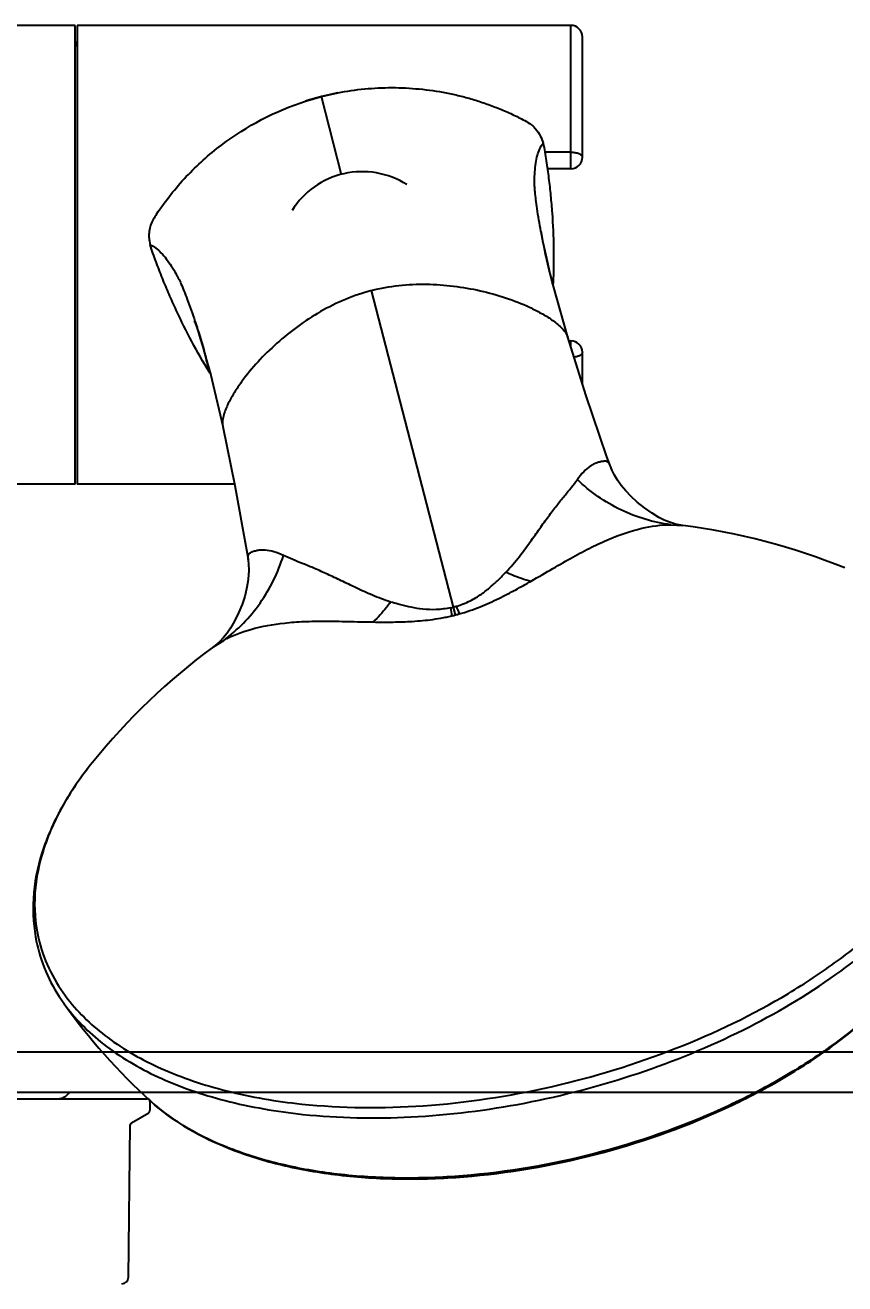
# Model space of a CAD drawing. Extents: x 11391 to 14551, y -233 to 2082.
# Drawn here: x 12427.7 to 12499.2, y 1710.7 to 1820.5 of the extents above; entities that cross this region are included whole.
import ezdxf

# ---------------------------------------------------------------- set-up
doc = ezdxf.new("R2010")
doc.units = 0
doc.header["$LTSCALE"] = 10
doc.header["$MEASUREMENT"] = 0
doc.header["$PDMODE"] = 3
doc.header["$PDSIZE"] = -10
doc.layers.get('0').update_dxf_attribs({"linetype": 'CONTINUOUS'})
doc.layers.get('DEFPOINTS').update_dxf_attribs({"linetype": 'CONTINUOUS'})
doc.layers.add('DEF_LAYER_ASSEM_MEMBER', color=7, linetype='CONTINUOUS')
doc.styles.add('Daelim Dimension', font='')
doc.styles.get('Daelim Dimension').set_extended_font_data('나눔고딕')
doc.dimstyles.new('DEFAULT', dxfattribs={"dimscale": 2, "dimtxt": 2, "dimasz": 2, "dimexe": 0, "dimexo": 2, "dimgap": 1, "dimtad": 1, "dimdec": 1, "dimzin": 9, "dimdsep": 46, "dimtxsty": 'Daelim Dimension', "dimcen": 0.5, "dimclrd": 252, "dimclre": 252, "dimclrt": 3, "dimadec": 1, "dimazin": 0, "dimtfac": 1, "dimtdec": 1, "dimtix": 1, "dimtmove": 0, "dimatfit": 3, "dimfxl": 1, "dimtolj": 1, "dimtzin": 1, "dimlwd": 9, "dimlwe": 9, "dimarcsym": 0})

# ---------------------------------------------------------------- blocks, each defined once
blk = doc.blocks.new('*D23')
at = {"color": 5, "lineweight": 9, "ltscale": 0.5, "transparency": 16777216}
for p, q in [((12622.44, 1860.44), (12821.05, 1860.44)), ((12819.05, 1852.44), (12819.05, 1346.9)), ((12412.29, 1338.9), (12821.05, 1338.9))]:
    blk.add_line(p, q, dxfattribs=at)
at = {"color": 5, "ltscale": 0.5, "transparency": 16777216}
for points in [[(12817.72, 1852.44), (12820.38, 1852.44), (12819.05, 1860.44)], [(12817.72, 1346.9), (12820.38, 1346.9), (12819.05, 1338.9)]]:
    blk.add_solid(points, dxfattribs=at)
at = {"layer": 'DEFPOINTS', "color": 0, "ltscale": 0.5, "transparency": 16777216}
for p in [(12618.44, 1860.44), (12408.29, 1338.9), (12819.05, 1338.9)]:
    blk.add_point(p, dxfattribs=at)
at = {"color": 7, "ltscale": 0.5, "transparency": 16777216, "insert": (12806.16, 1599.67), "char_height": 20, "attachment_point": 5, "rotation": 90, "style": 'Daelim Dimension'}
blk.add_mtext('\\A1;522', dxfattribs=at)

msp = doc.modelspace()

# ---------------------------------------------------------------- linework, layer by layer
at = {"color": 7, "linetype": 'Continuous'}
for p, q in [((12432.09, 1820.44), (12412.29, 1820.44)), ((12432.09, 1780.44), (12432.09, 1820.44)), ((12432.29, 1820.44), (12432.29, 1780.44)), ((12475.29, 1820.44), (12432.29, 1820.44)), ((12476.29, 1808.94), (12476.29, 1819.44)), ((12432.09, 1818.99), (12432.29, 1818.58)), ((12452.16, 1813.83), (12453.56, 1814.24)), ((12453.56, 1814.24), (12454.98, 1814.56)), ((12453.56, 1814.24), (12453.56, 1814.24)), ((12475.29, 1807.94), (12473.23, 1807.94)), ((12473.73, 1797.83), (12473.74, 1797.96)), ((12475.02, 1793.26), (12473.74, 1797.79)), ((12473.75, 1797.77), (12473.74, 1797.79)), ((12475.02, 1793.26), (12475.02, 1793.25)), ((12475.12, 1792.94), (12475.29, 1792.94)), ((12476.29, 1789.22), (12476.29, 1791.94)), ((12443.8, 1790.21), (12443.86, 1790.1)), ((12443.88, 1790.05), (12444.96, 1785.49)), ((12444.96, 1785.49), (12444.96, 1785.48)), ((12478.73, 1782.01), (12478.7, 1782.08)), ((12432.09, 1780.44), (12417.79, 1780.44)), ((12445.99, 1780.44), (12432.29, 1780.44)), ((12484.42, 1776.96), (12483.89, 1777.12)), ((12485.05, 1776.84), (12484.42, 1776.96)), ((12485.05, 1776.84), (12485.05, 1776.84)), ((12447.02, 1774.72), (12447.16, 1773.9)), ((12447.15, 1773.92), (12447.17, 1773.84)), ((12444.64, 1766.67), (12444.14, 1766.26)), ((12445.02, 1767.07), (12444.64, 1766.67)), ((12444.14, 1766.26), (12444.15, 1766.26)), ((12438.68, 1726.65), (12438.67, 1726.66))]:
    msp.add_line(p, q, dxfattribs=at)
at = {"color": 9, "linetype": 'Continuous'}
for p, q in [((12475.29, 1807.94), (12475.29, 1820.44)), ((12455.32, 1807.4), (12453.56, 1814.24)), ((12475.29, 1809.39), (12473.01, 1809.39)), ((12472.69, 1802.44), (12472.68, 1802.5)), ((12465.07, 1769.73), (12457.93, 1797.33)), ((12473.72, 1797.88), (12473.7, 1797.95)), ((12473.74, 1797.79), (12473.72, 1797.88)), ((12473.74, 1797.96), (12473.73, 1797.84)), ((12473.74, 1797.96), (12473.74, 1797.96)), ((12442.54, 1794.65), (12442.56, 1794.59)), ((12475.29, 1792.39), (12475.29, 1792.94)), ((12443.46, 1791.6), (12443.48, 1791.54)), ((12443.8, 1790.21), (12443.8, 1790.21)), ((12443.83, 1790.22), (12443.88, 1790.06)), ((12443.88, 1790.06), (12443.88, 1790.05)), ((12483.99, 1776.91), (12485.05, 1776.84)), ((12465.24, 1769.05), (12465.07, 1769.73)), ((12444.15, 1766.26), (12445.04, 1766.83)), ((12433.6, 1756.18), (12433.6, 1756.18)), ((12431.1, 1735.2), (12431.12, 1735.18))]:
    msp.add_line(p, q, dxfattribs=at)
at = {"color": 7, "linetype": 'Continuous'}
for points in [[(12453.56, 1814.24), (12453.16, 1814.13), (12452.32, 1813.88), (12452.16, 1813.83)], [(12454.98, 1814.56), (12454.85, 1814.53), (12453.97, 1814.34), (12453.56, 1814.24)], [(12473.75, 1797.77), (12473.5, 1798.78), (12473.24, 1799.86), (12473.04, 1800.77), (12472.89, 1801.5), (12472.8, 1802.04), (12472.74, 1802.37), (12472.73, 1802.45)], [(12442.52, 1794.58), (12442.5, 1794.62), (12442.55, 1794.5), (12442.66, 1794.2), (12442.81, 1793.75), (12443, 1793.15), (12443.22, 1792.42), (12443.47, 1791.55), (12443.74, 1790.56), (12443.88, 1790.04)], [(12478.71, 1782.06), (12478.43, 1782.84), (12476.6, 1788.24), (12475.02, 1793.25)], [(12444.96, 1785.48), (12446.01, 1780.33), (12447.02, 1774.72)], [(12483.89, 1777.12), (12483.42, 1777.32), (12482.96, 1777.55), (12482.36, 1777.91), (12481.7, 1778.37), (12481.07, 1778.87), (12480.53, 1779.37), (12480.07, 1779.86), (12479.68, 1780.33), (12479.36, 1780.78), (12479.1, 1781.23), (12478.88, 1781.65), (12478.73, 1782.01)], [(12447.17, 1773.84), (12447.21, 1773.45), (12447.23, 1772.98), (12447.21, 1772.47), (12447.15, 1771.92), (12447.04, 1771.31), (12446.87, 1770.66), (12446.64, 1769.96), (12446.34, 1769.22), (12445.98, 1768.5), (12445.63, 1767.9), (12445.34, 1767.47), (12445.02, 1767.07)]]:
    msp.add_lwpolyline(points, dxfattribs=at)
for centre, radius, start, end in [((12475.29, 1819.44), 1, 0, 90), ((12475.29, 1808.94), 1, 270, 0), ((12441.37, 1802.09), 2.84, 183.2659, 195.8006), ((12475.29, 1791.94), 1, 0, 90), ((12477.8, 1720.51), 56.8, 67.9133, 82.6689), ((12477.8, 1720.51), 56.8, 126.3381, 141.0926), ((12442.14, 1743.36), 13.7, 192.026, 192.9034), ((12474.52, 1766.06), 53.27, 215.3789, 227.6971)]:
    msp.add_arc(centre, radius, start, end, dxfattribs=at)
at = {"color": 9, "linetype": 'Continuous'}
for centre, radius, start, end in [((12555.36, 1818.89), 84.3, 193.7373, 194.384), ((12365.88, 1769.92), 80.55, 15.1258, 15.5687), ((12362.44, 1768.99), 84.12, 14.6209, 15.1272), ((12406.53, 1767.35), 43.72, 31.3694, 31.5201), ((12457.07, 1784.57), 17.23, 313.7287, 316.8529), ((12507.53, 1785.1), 44.91, 199.9113, 200.8212), ((12462.18, 1781.2), 11.83, 282.8843, 284.118), ((12420.5, 1762.58), 44.89, 8.1857, 9.0925), ((12459.63, 1790.26), 21.94, 284.8317, 285.6864)]:
    msp.add_arc(centre, radius, start, end, dxfattribs=at)
at = {"color": 7, "linetype": 'Continuous'}
for points, knots in [([(12454.98, 1814.56), (12456.53, 1814.86), (12458.91, 1815.09), (12462.08, 1814.93), (12464.04, 1814.65), (12465.58, 1814.31), (12466.72, 1814.01), (12467.85, 1813.64), (12468.96, 1813.22), (12469.88, 1812.83), (12470.6, 1812.49), (12471.14, 1812.21), (12471.62, 1811.96), (12471.97, 1811.68), (12472.31, 1811.34), (12472.64, 1810.84), (12472.81, 1810.39), (12472.87, 1810.17)], [0, 0, 0, 0, 0.244908, 0.367403, 0.489423, 0.550276, 0.611156, 0.672215, 0.733567, 0.795157, 0.826016, 0.856941, 0.89034, 0.908676, 0.92699, 0.963912, 1, 1, 1, 1]), ([(12439.2, 1803.99), (12439.58, 1804.57), (12440.4, 1805.7), (12442.21, 1807.79), (12445.8, 1811.02), (12449.54, 1812.98), (12452.16, 1813.83)], [0, 0, 0, 0, 0.126142, 0.251885, 0.501258, 1, 1, 1, 1]), ([(12472.87, 1810.17), (12472.99, 1809.66), (12473.14, 1808.64), (12473.36, 1807.12), (12473.53, 1805.6), (12473.7, 1803.57), (12473.81, 1801.02), (12473.78, 1798.98), (12473.74, 1797.96)], [0, 0, 0, 0, 0.127315, 0.252019, 0.376603, 0.501113, 0.750148, 1, 1, 1, 1]), ([(12460.99, 1806.57), (12460.2, 1807.07), (12458.38, 1807.76), (12455.48, 1807.7), (12452.84, 1806.51), (12451.5, 1805.11), (12451, 1804.31)], [0, 0, 0, 0, 0.249965, 0.500086, 0.74995, 1, 1, 1, 1]), ([(12439.2, 1803.99), (12439.1, 1803.84), (12438.89, 1803.53), (12438.66, 1803.02), (12438.54, 1802.48), (12438.52, 1802.11), (12438.53, 1801.93)], [0, 0, 0, 0, 0.250091, 0.499714, 0.750079, 1, 1, 1, 1]), ([(12443.8, 1790.21), (12443.26, 1791.08), (12442.25, 1792.85), (12441.11, 1795.14), (12440.28, 1797), (12439.69, 1798.41), (12439.14, 1799.85), (12438.78, 1800.81), (12438.64, 1801.31)], [0, 0, 0, 0, 0.249852, 0.498886, 0.623397, 0.74798, 0.872684, 1, 1, 1, 1]), ([(12433.6, 1756.18), (12432.61, 1754.95), (12430.88, 1752.45), (12429.09, 1748.44), (12428.29, 1744.41), (12428.48, 1741.75), (12428.74, 1740.5)], [0, 0, 0, 0, 0.279107, 0.535186, 0.772984, 1, 1, 1, 1]), ([(12438.68, 1726.65), (12440.69, 1724.83), (12444.52, 1722.7), (12450.2, 1720.97), (12455.14, 1720.12), (12460.45, 1719.79), (12467.97, 1720.06), (12477.49, 1721.7), (12486.62, 1724.88), (12493.33, 1728.29), (12497.81, 1731.15), (12501.72, 1734.29), (12505.84, 1738.56), (12508.16, 1742.28), (12509.04, 1744.85)], [0, 0, 0, 0, 0.100963, 0.158535, 0.220619, 0.286693, 0.355969, 0.500001, 0.644032, 0.713308, 0.779381, 0.841466, 0.899037, 1, 1, 1, 1]), ([(12428.79, 1740.3), (12429, 1739.39), (12429.6, 1737.6), (12430.55, 1735.97), (12431.1, 1735.2)], [0, 0, 0, 0, 0.49517, 1, 1, 1, 1])]:
    msp.add_open_spline(points, degree=3, knots=knots, dxfattribs=at)
at = {"color": 9, "linetype": 'Continuous'}
for points, knots in [([(12472.68, 1802.5), (12472.56, 1803.15), (12472.4, 1804.07), (12472.25, 1805.21), (12472.17, 1805.87), (12472.13, 1806.41), (12472.12, 1807), (12472.15, 1807.66), (12472.23, 1808.41), (12472.39, 1809.26), (12472.63, 1809.86), (12472.87, 1810.17)], [0, 0, 0, 0, 0.254498, 0.355673, 0.440424, 0.509416, 0.565157, 0.664819, 0.761191, 0.851499, 1, 1, 1, 1]), ([(12475.29, 1809.39), (12475.42, 1809.39), (12475.66, 1809.37), (12475.94, 1809.29), (12476.12, 1809.2), (12476.21, 1809.12), (12476.27, 1809.04), (12476.29, 1808.97), (12476.29, 1808.94)], [0, 0, 0, 0, 0.326801, 0.614785, 0.73526, 0.837745, 0.924017, 1, 1, 1, 1]), ([(12473.47, 1798.87), (12473.39, 1799.2), (12473.11, 1800.38), (12472.86, 1801.58), (12472.69, 1802.44)], [0, 0, 0, 0, 0.276485, 1, 1, 1, 1]), ([(12438.64, 1801.31), (12438.99, 1801.16), (12439.49, 1800.75), (12440.06, 1800.08), (12440.49, 1799.46), (12440.83, 1798.9), (12441.11, 1798.38), (12441.34, 1797.88), (12441.6, 1797.26), (12442.01, 1796.17), (12442.33, 1795.29), (12442.54, 1794.65)], [0, 0, 0, 0, 0.148077, 0.238147, 0.334242, 0.433648, 0.489462, 0.558657, 0.643624, 0.745019, 1, 1, 1, 1]), ([(12457.93, 1797.33), (12456.38, 1796.92), (12454.14, 1795.97), (12451.48, 1794.23), (12449.66, 1792.76), (12448.02, 1791.15), (12446.81, 1789.69), (12445.97, 1788.46), (12445.43, 1787.51), (12445.08, 1786.68), (12444.93, 1786), (12444.92, 1785.65), (12444.96, 1785.49)], [0, 0, 0, 0, 0.261801, 0.390896, 0.518123, 0.643303, 0.76615, 0.826538, 0.885988, 0.94407, 0.972389, 1, 1, 1, 1]), ([(12457.93, 1797.33), (12459.48, 1797.73), (12461.9, 1797.98), (12465.07, 1797.75), (12467.38, 1797.35), (12469.6, 1796.73), (12471.36, 1796.05), (12472.69, 1795.37), (12473.62, 1794.8), (12474.33, 1794.25), (12474.79, 1793.73), (12474.97, 1793.42), (12475.02, 1793.26)], [0, 0, 0, 0, 0.261803, 0.390897, 0.518125, 0.643317, 0.766159, 0.826547, 0.885998, 0.944085, 0.972401, 1, 1, 1, 1]), ([(12442.56, 1794.59), (12442.63, 1794.37), (12442.95, 1793.38), (12443.25, 1792.37), (12443.46, 1791.6)], [0, 0, 0, 0, 0.226331, 1, 1, 1, 1]), ([(12476.29, 1791.94), (12476.29, 1791.92), (12476.28, 1791.87), (12476.24, 1791.79), (12476.17, 1791.73), (12476.05, 1791.64), (12475.85, 1791.56), (12475.67, 1791.52), (12475.57, 1791.51)], [0, 0, 0, 0, 0.081157, 0.170097, 0.271982, 0.389361, 0.669945, 1, 1, 1, 1]), ([(12478.2, 1782.44), (12478.09, 1782.43), (12477.88, 1782.4), (12477.57, 1782.31), (12477.26, 1782.18), (12476.86, 1781.94), (12476.36, 1781.51), (12476.02, 1781.09), (12475.86, 1780.85)], [0, 0, 0, 0, 0.108228, 0.220254, 0.331644, 0.447431, 0.70297, 1, 1, 1, 1]), ([(12478.7, 1782.08), (12478.67, 1782.17), (12478.62, 1782.3), (12478.44, 1782.44), (12478.29, 1782.44), (12478.2, 1782.44)], [0, 0, 0, 0, 0.38931, 0.609727, 1, 1, 1, 1]), ([(12469.65, 1772.78), (12470.06, 1773.22), (12470.78, 1774.08), (12471.73, 1775.36), (12472.55, 1776.54), (12473.31, 1777.61), (12474.03, 1778.56), (12474.71, 1779.4), (12475.32, 1780.14), (12475.69, 1780.62), (12475.86, 1780.85)], [0, 0, 0, 0, 0.175319, 0.330501, 0.470797, 0.599247, 0.716485, 0.822465, 0.916679, 1, 1, 1, 1]), ([(12483.99, 1776.91), (12482.49, 1777.1), (12479.51, 1778), (12476.97, 1779.78), (12475.86, 1780.85)], [0, 0, 0, 0, 0.495367, 1, 1, 1, 1]), ([(12471.82, 1771.99), (12472.46, 1772.36), (12473.67, 1773.06), (12475.41, 1774.07), (12477.03, 1774.94), (12479.01, 1775.85), (12481.29, 1776.65), (12483.14, 1776.91), (12483.99, 1776.91)], [0, 0, 0, 0, 0.166442, 0.317208, 0.455259, 0.582764, 0.808201, 1, 1, 1, 1]), ([(12445.04, 1766.83), (12446.26, 1767.73), (12448.43, 1769.96), (12449.79, 1772.75), (12450.24, 1774.22)], [0, 0, 0, 0, 0.495862, 1, 1, 1, 1]), ([(12447.35, 1774.44), (12447.31, 1774.42), (12447.25, 1774.38), (12447.12, 1774.22), (12447.13, 1774.04), (12447.15, 1773.92)], [0, 0, 0, 0, 0.187811, 0.379362, 1, 1, 1, 1]), ([(12450.24, 1774.22), (12449.98, 1774.35), (12449.46, 1774.57), (12448.79, 1774.7), (12448.31, 1774.7), (12447.97, 1774.66), (12447.64, 1774.58), (12447.44, 1774.49), (12447.35, 1774.44)], [0, 0, 0, 0, 0.298369, 0.55368, 0.669307, 0.781258, 0.894078, 1, 1, 1, 1]), ([(12459.58, 1770.17), (12459.04, 1770.35), (12458.03, 1770.73), (12456.61, 1771.38), (12455.32, 1772.02), (12454.11, 1772.58), (12453.01, 1773.08), (12451.99, 1773.5), (12451.08, 1773.85), (12450.51, 1774.1), (12450.24, 1774.22)], [0, 0, 0, 0, 0.166278, 0.318878, 0.460155, 0.590987, 0.710615, 0.817976, 0.91338, 1, 1, 1, 1]), ([(12465.31, 1769.8), (12465.72, 1769.93), (12466.31, 1770.16), (12467.02, 1770.55), (12467.63, 1770.94), (12468.28, 1771.47), (12468.76, 1771.9), (12468.99, 1772.11)], [0, 0, 0, 0, 0.2932, 0.428505, 0.555535, 0.787253, 1, 1, 1, 1]), ([(12469.65, 1772.78), (12469.83, 1772.7), (12470.53, 1772.39), (12471.27, 1772.13), (12471.82, 1771.99)], [0, 0, 0, 0, 0.256976, 1, 1, 1, 1]), ([(12465.56, 1769.13), (12466.18, 1769.31), (12467.35, 1769.71), (12468.98, 1770.45), (12470.45, 1771.22), (12471.38, 1771.73), (12471.82, 1771.99)], [0, 0, 0, 0, 0.278595, 0.538335, 0.777951, 1, 1, 1, 1]), ([(12459.58, 1770.18), (12459.46, 1770.01), (12459, 1769.4), (12458.48, 1768.83), (12458.07, 1768.43)], [0, 0, 0, 0, 0.256977, 1, 1, 1, 1]), ([(12460.48, 1769.92), (12460.4, 1769.94), (12460.1, 1770.02), (12459.8, 1770.11), (12459.58, 1770.17)], [0, 0, 0, 0, 0.256517, 1, 1, 1, 1]), ([(12464.82, 1769.67), (12464.4, 1769.58), (12463.59, 1769.48), (12462.43, 1769.52), (12461.41, 1769.69), (12460.78, 1769.85), (12460.48, 1769.92)], [0, 0, 0, 0, 0.293535, 0.55536, 0.786895, 1, 1, 1, 1]), ([(12458.07, 1768.43), (12458.58, 1768.42), (12459.64, 1768.42), (12461.3, 1768.46), (12462.76, 1768.58), (12463.82, 1768.74), (12464.45, 1768.86), (12464.77, 1768.93), (12464.93, 1768.97)], [0, 0, 0, 0, 0.22203, 0.461608, 0.721309, 0.858835, 0.929083, 1, 1, 1, 1]), ([(12445.04, 1766.83), (12445.78, 1767.25), (12447.53, 1767.91), (12449.91, 1768.33), (12452.08, 1768.49), (12453.92, 1768.51), (12455.93, 1768.48), (12457.33, 1768.44), (12458.07, 1768.43)], [0, 0, 0, 0, 0.191803, 0.417241, 0.544746, 0.682795, 0.83356, 1, 1, 1, 1]), ([(12451.84, 1726.41), (12455.35, 1726.04), (12462.68, 1725.99), (12473.67, 1727.66), (12484.4, 1730.95), (12492.67, 1734.93), (12498.5, 1738.77), (12502.26, 1741.81), (12505.44, 1745.02), (12507.98, 1748.35), (12509.84, 1751.74), (12510.96, 1755.14), (12511.33, 1758.49), (12511.05, 1760.66), (12510.78, 1761.69)], [0, 0, 0, 0, 0.1382, 0.285061, 0.433391, 0.575782, 0.642716, 0.705867, 0.764772, 0.819204, 0.869248, 0.915375, 0.958509, 1, 1, 1, 1]), ([(12433.6, 1756.18), (12432.6, 1754.93), (12430.86, 1752.41), (12429.1, 1748.37), (12428.4, 1744.36), (12428.67, 1741.74), (12428.99, 1740.53)], [0, 0, 0, 0, 0.283957, 0.54104, 0.776604, 1, 1, 1, 1]), ([(12451.95, 1725.51), (12455.07, 1725.18), (12461.57, 1725.06), (12471.38, 1726.29), (12481.12, 1728.85), (12490.25, 1732.59), (12498.27, 1737.31), (12503.84, 1742), (12507.28, 1746.04), (12509.25, 1749.05), (12510.66, 1752.08), (12511.23, 1754.15), (12511.4, 1755.17)], [0, 0, 0, 0, 0.132158, 0.272355, 0.415234, 0.555132, 0.686724, 0.805727, 0.859748, 0.909955, 0.956547, 1, 1, 1, 1]), ([(12509.04, 1744.85), (12508.17, 1742.32), (12505.87, 1738.63), (12501.77, 1734.4), (12497.86, 1731.27), (12493.36, 1728.4), (12486.63, 1724.98), (12477.47, 1721.79), (12467.91, 1720.14), (12460.36, 1719.87), (12455.04, 1720.19), (12450.11, 1721.04), (12444.47, 1722.75), (12440.66, 1724.85), (12438.68, 1726.65)], [0, 0, 0, 0, 0.099764, 0.157194, 0.219344, 0.285628, 0.355211, 0.500005, 0.644795, 0.714374, 0.780654, 0.8428, 0.90023, 1, 1, 1, 1]), ([(12428.99, 1740.53), (12429.22, 1739.64), (12429.88, 1737.88), (12430.89, 1736.3), (12431.47, 1735.55)], [0, 0, 0, 0, 0.492519, 1, 1, 1, 1]), ([(12431.12, 1735.18), (12432.08, 1733.84), (12434.59, 1731.33), (12439.43, 1728.51), (12445.35, 1726.49), (12449.67, 1725.75), (12451.95, 1725.51)], [0, 0, 0, 0, 0.209389, 0.444137, 0.707985, 1, 1, 1, 1]), ([(12431.47, 1735.55), (12432.46, 1734.28), (12434.97, 1731.92), (12439.72, 1729.26), (12445.46, 1727.35), (12449.64, 1726.64), (12451.84, 1726.41)], [0, 0, 0, 0, 0.21048, 0.445955, 0.70947, 1, 1, 1, 1])]:
    msp.add_open_spline(points, degree=3, knots=knots, dxfattribs=at)
for points in [[(12465.07, 1769.73), (12465.15, 1769.76), (12465.23, 1769.78), (12465.31, 1769.8)], [(12464.93, 1768.97), (12465.03, 1769), (12465.14, 1769.02), (12465.24, 1769.05)]]:
    msp.add_open_spline(points, degree=3, dxfattribs=at)
at = {"layer": 'DEF_LAYER_ASSEM_MEMBER', "color": 7, "linetype": 'Continuous'}
for p, q in [((12603.21, 1730.94), (12418.17, 1730.94)), ((12418.17, 1727.44), (12606.15, 1727.44)), ((12418.17, 1726.86), (12438.39, 1726.86)), ((12438.62, 1726.64), (12438.62, 1725.85)), ((12437, 1724.78), (12438.51, 1725.65)), ((12436.74, 1711.3), (12436.89, 1724.59))]:
    msp.add_line(p, q, dxfattribs=at)
for centre, radius, start, end in [((12430.61, 1728.01), 1.14, 270, 330), ((12438.39, 1726.64), 0.229, 0, 90), ((12438.39, 1725.85), 0.229, 300, 0), ((12437.12, 1724.58), 0.229, 120, 179.5), ((12436.17, 1711.31), 0.572, 270, 359.5)]:
    msp.add_arc(centre, radius, start, end, dxfattribs=at)

# ---------------------------------------------------------------- dimensions: what is measured, and where the dimension line sits
at = {"color": 5, "ltscale": 0.5}
dim = msp.add_linear_dim(base=(12819.05, 1338.9), p1=(12618.44, 1860.44), p2=(12408.29, 1338.9), angle=90, dimstyle='DEFAULT', override={"dimtxt": 10, "dimasz": 4, "dimexe": 1, "dimdec": 0, "dimclrd": 5, "dimclre": 5, "dimclrt": 7}, dxfattribs=at)
dim.commit()
dim.dimension.update_dxf_attribs({"geometry": '*D23', "text_midpoint": (12806.16, 1599.67)})

doc.saveas('drawing.dxf')
